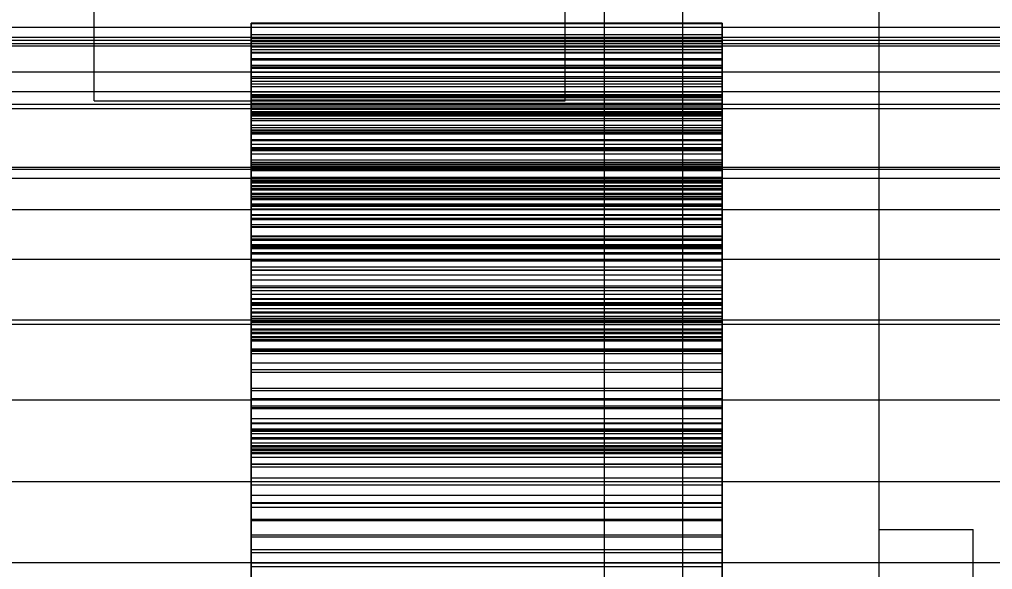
# Model space of a CAD drawing. Header units: millimetres. Extents: x -2500 to 58855, y -53268 to 6837.
# Drawn here: x 540.5 to 664.5, y -33804.7 to -33734.6 of the extents above; entities that cross this region are included whole.
import ezdxf

# ---------------------------------------------------------------- set-up
doc = ezdxf.new("R2010")
doc.units = ezdxf.units.MM
for name, color, linetype, lineweight in [('COTAS_O', 1, 'Continuous', 0), ('frontal_briquetadora', 7, 'Continuous', 0), ('frontal_mezcladora', 7, 'Continuous', 0), ('frontal_secador', 7, 'Continuous', 0)]:
    doc.layers.add(name, color=color, linetype=linetype, lineweight=lineweight)
doc.dimstyles.new('R19_100', dxfattribs={"dimtxt": 250, "dimasz": 150, "dimexe": 150, "dimexo": 80, "dimgap": 100, "dimtad": 1, "dimtih": 1, "dimtoh": 1, "dimdsep": 46, "dimcen": 0.09, "dimadec": 0, "dimazin": 0, "dimtfac": 1, "dimtdec": 4, "dimtofl": 0, "dimtmove": 0, "dimatfit": 3, "dimfxl": 1, "dimtolj": 1, "dimtzin": 0, "dimarcsym": 0})

# ---------------------------------------------------------------- blocks, each defined once
blk = doc.blocks.new('*D39')
at = {"layer": 'COTAS_O', "color": 0, "lineweight": -2, "transparency": 16777216}
for p, q in [((-1725, -34320), (-1725, -33550)), ((1725, -34320), (1725, -33550)), ((-1575, -33700), (1575, -33700))]:
    blk.add_line(p, q, dxfattribs=at)
at = {"layer": 'COTAS_O', "color": 0, "transparency": 16777216}
for points in [[(-1575, -33675), (-1575, -33725), (-1725, -33700)], [(1575, -33675), (1575, -33725), (1725, -33700)]]:
    blk.add_solid(points, dxfattribs=at)
at = {"layer": 'Defpoints', "color": 0, "transparency": 16777216}
for p in [(1725, -33700), (-1725, -34400), (1725, -34400)]:
    blk.add_point(p, dxfattribs=at)

msp = doc.modelspace()

# ---------------------------------------------------------------- linework, layer by layer
at = {"layer": 'frontal_briquetadora'}
for p, q in [((570, -33737.351), (570, -33735.082)), ((630, -33735.082), (570, -33735.082)), ((570, -33735.082), (570, -33735.179)), ((630, -33735.179), (570, -33735.179)), ((570, -33735.179), (570, -33737.484)), ((630, -33737.351), (630, -33735.082)), ((630, -33735.082), (630, -33735.179)), ((630, -33735.179), (630, -33737.484)), ((570, -33738.497), (570, -33736.551)), ((630, -33736.551), (570, -33736.551)), ((570, -33736.551), (570, -33738.15)), ((570, -33738.815), (570, -33737.026)), ((630, -33737.026), (570, -33737.026)), ((570, -33737.026), (570, -33738.924)), ((630, -33738.497), (630, -33736.551)), ((630, -33736.551), (630, -33738.15)), ((630, -33738.815), (630, -33737.026)), ((630, -33737.026), (630, -33738.924)), ((570, -33739.636), (570, -33737.351)), ((630, -33737.351), (570, -33737.351)), ((630, -33737.484), (570, -33737.484)), ((570, -33737.484), (570, -33739.8)), ((630, -33738.15), (570, -33738.15)), ((570, -33738.15), (570, -33740.677)), ((570, -33740.487), (570, -33738.497)), ((630, -33738.497), (570, -33738.497)), ((630, -33739.636), (630, -33737.351)), ((630, -33737.484), (630, -33739.8)), ((630, -33738.15), (630, -33740.677)), ((630, -33740.487), (630, -33738.497)), ((570, -33741.363), (570, -33738.815)), ((630, -33738.815), (570, -33738.815)), ((630, -33738.924), (570, -33738.924)), ((570, -33738.924), (570, -33740.87)), ((570, -33741.93), (570, -33739.636)), ((630, -33739.636), (570, -33739.636)), ((630, -33741.363), (630, -33738.815)), ((630, -33738.924), (630, -33740.87)), ((630, -33741.93), (630, -33739.636)), ((630, -33739.8), (570, -33739.8)), ((570, -33739.8), (570, -33742.123)), ((570, -33742.516), (570, -33740.487)), ((630, -33740.487), (570, -33740.487)), ((630, -33740.677), (570, -33740.677)), ((570, -33740.677), (570, -33743.186)), ((630, -33740.87), (570, -33740.87)), ((570, -33740.87), (570, -33742.858)), ((630, -33739.8), (630, -33742.123)), ((630, -33742.516), (630, -33740.487)), ((630, -33740.677), (630, -33743.186)), ((630, -33740.87), (630, -33742.858)), ((570, -33743.89), (570, -33741.363)), ((630, -33741.363), (570, -33741.363)), ((570, -33744.23), (570, -33741.93)), ((630, -33741.93), (570, -33741.93)), ((630, -33742.123), (570, -33742.123)), ((570, -33742.123), (570, -33744.446)), ((630, -33743.89), (630, -33741.363)), ((630, -33744.23), (630, -33741.93)), ((630, -33742.123), (630, -33744.446)), ((570, -33744.58), (570, -33742.516)), ((630, -33742.516), (570, -33742.516)), ((570, -33742.858), (570, -33744.886)), ((570, -33746.078), (570, -33742.862)), ((630, -33742.862), (570, -33742.862)), ((570, -33742.862), (570, -33744.352)), ((630, -33743.186), (570, -33743.186)), ((570, -33743.186), (570, -33745.672)), ((630, -33744.58), (630, -33742.516)), ((630, -33742.858), (630, -33744.886)), ((630, -33746.078), (630, -33742.862)), ((630, -33742.862), (630, -33744.352)), ((630, -33743.186), (630, -33745.672)), ((570, -33745.318), (570, -33743.885)), ((630, -33743.885), (570, -33743.885)), ((570, -33743.885), (570, -33747.277)), ((570, -33746.39), (570, -33743.89)), ((570, -33746.528), (570, -33744.23)), ((630, -33744.23), (570, -33744.23)), ((630, -33744.352), (570, -33744.352)), ((570, -33744.352), (570, -33745.915)), ((630, -33744.446), (570, -33744.446)), ((570, -33744.446), (570, -33746.764)), ((570, -33746.676), (570, -33744.58)), ((630, -33744.58), (570, -33744.58)), ((630, -33745.318), (630, -33743.885)), ((630, -33743.885), (630, -33747.277)), ((630, -33746.39), (630, -33743.89)), ((630, -33746.528), (630, -33744.23)), ((630, -33744.352), (630, -33745.915)), ((630, -33744.446), (630, -33746.764)), ((630, -33746.676), (630, -33744.58)), ((630, -33744.886), (570, -33744.886)), ((570, -33744.886), (570, -33746.95)), ((570, -33746.827), (570, -33745.318)), ((630, -33745.318), (570, -33745.318)), ((630, -33745.672), (570, -33745.672)), ((570, -33745.672), (570, -33748.127)), ((630, -33745.915), (570, -33745.915)), ((570, -33745.915), (570, -33747.548)), ((630, -33744.886), (630, -33746.95)), ((630, -33746.827), (630, -33745.318)), ((630, -33745.672), (630, -33748.127)), ((630, -33745.915), (630, -33747.548)), ((570, -33748.735), (570, -33746.078)), ((630, -33746.078), (570, -33746.078)), ((570, -33748.856), (570, -33746.39)), ((630, -33746.39), (570, -33746.39)), ((570, -33748.819), (570, -33746.528)), ((630, -33746.528), (570, -33746.528)), ((570, -33748.801), (570, -33746.676)), ((630, -33746.676), (570, -33746.676)), ((630, -33746.764), (570, -33746.764)), ((570, -33746.764), (570, -33749.07)), ((570, -33748.409), (570, -33746.827)), ((630, -33746.827), (570, -33746.827)), ((630, -33746.95), (570, -33746.95)), ((570, -33746.95), (570, -33749.047)), ((630, -33748.735), (630, -33746.078)), ((630, -33748.856), (630, -33746.39)), ((630, -33748.819), (630, -33746.528)), ((630, -33748.801), (630, -33746.676)), ((630, -33746.764), (630, -33749.07)), ((630, -33748.409), (630, -33746.827)), ((630, -33746.95), (630, -33749.047)), ((630, -33747.277), (570, -33747.277)), ((570, -33747.277), (570, -33749.94)), ((630, -33747.548), (570, -33747.548)), ((570, -33747.548), (570, -33749.25)), ((630, -33748.127), (570, -33748.127)), ((570, -33748.127), (570, -33750.545)), ((570, -33750.064), (570, -33748.409)), ((630, -33748.409), (570, -33748.409)), ((630, -33747.277), (630, -33749.94)), ((630, -33747.548), (630, -33749.25)), ((630, -33748.127), (630, -33750.545)), ((630, -33750.064), (630, -33748.409)), ((570, -33751.343), (570, -33748.735)), ((630, -33748.735), (570, -33748.735)), ((570, -33750.953), (570, -33748.801)), ((630, -33748.801), (570, -33748.801)), ((570, -33751.095), (570, -33748.819)), ((630, -33748.819), (570, -33748.819)), ((570, -33751.279), (570, -33748.856)), ((630, -33748.856), (570, -33748.856)), ((630, -33749.047), (570, -33749.047)), ((570, -33749.047), (570, -33751.177)), ((630, -33749.07), (570, -33749.07)), ((570, -33749.07), (570, -33751.356)), ((630, -33749.25), (570, -33749.25)), ((570, -33749.25), (570, -33751.02)), ((630, -33751.343), (630, -33748.735)), ((630, -33750.953), (630, -33748.801)), ((630, -33751.095), (630, -33748.819)), ((630, -33751.279), (630, -33748.856)), ((630, -33749.047), (630, -33751.177)), ((630, -33749.07), (630, -33751.356)), ((630, -33749.25), (630, -33751.02)), ((630, -33749.94), (570, -33749.94)), ((570, -33749.94), (570, -33752.551)), ((570, -33751.79), (570, -33750.064)), ((630, -33750.064), (570, -33750.064)), ((630, -33750.545), (570, -33750.545)), ((570, -33750.545), (570, -33752.915)), ((630, -33749.94), (630, -33752.551)), ((630, -33751.79), (630, -33750.064)), ((630, -33750.545), (630, -33752.915)), ((570, -33753.136), (570, -33750.953)), ((630, -33750.953), (570, -33750.953)), ((630, -33751.02), (570, -33751.02)), ((570, -33751.02), (570, -33752.857)), ((570, -33753.342), (570, -33751.095)), ((630, -33751.095), (570, -33751.095)), ((630, -33751.177), (570, -33751.177)), ((570, -33751.177), (570, -33753.345)), ((570, -33753.651), (570, -33751.279)), ((630, -33751.279), (570, -33751.279)), ((570, -33753.895), (570, -33751.343)), ((630, -33751.343), (570, -33751.343)), ((630, -33751.356), (570, -33751.356)), ((570, -33751.356), (570, -33753.604)), ((570, -33753.588), (570, -33751.79)), ((630, -33751.79), (570, -33751.79)), ((630, -33753.136), (630, -33750.953)), ((630, -33751.02), (630, -33752.857)), ((630, -33753.342), (630, -33751.095)), ((630, -33751.177), (630, -33753.345)), ((630, -33753.651), (630, -33751.279)), ((630, -33753.895), (630, -33751.343)), ((630, -33751.356), (630, -33753.604)), ((630, -33753.588), (630, -33751.79)), ((630, -33752.551), (570, -33752.551)), ((570, -33752.551), (570, -33755.103)), ((630, -33752.857), (570, -33752.857)), ((570, -33752.857), (570, -33754.768)), ((630, -33752.915), (570, -33752.915)), ((570, -33752.915), (570, -33755.223)), ((570, -33763.445), (570, -33753.136)), ((630, -33753.136), (570, -33753.136)), ((570, -33763.625), (570, -33753.342)), ((630, -33753.342), (570, -33753.342)), ((630, -33753.345), (570, -33753.345)), ((570, -33753.345), (570, -33763.628)), ((630, -33752.551), (630, -33755.103)), ((630, -33752.857), (630, -33754.768)), ((630, -33752.915), (630, -33755.223)), ((630, -33763.445), (630, -33753.136)), ((630, -33763.625), (630, -33753.342)), ((630, -33753.345), (630, -33763.628)), ((570, -33755.465), (570, -33753.588)), ((630, -33753.588), (570, -33753.588)), ((630, -33753.604), (570, -33753.604)), ((570, -33753.604), (570, -33763.854)), ((570, -33755.955), (570, -33753.651)), ((630, -33753.651), (570, -33753.651)), ((570, -33754.755), (570, -33753.796)), ((630, -33753.796), (570, -33753.796)), ((570, -33753.796), (570, -33758.467)), ((570, -33756.383), (570, -33753.895)), ((630, -33753.895), (570, -33753.895)), ((630, -33755.465), (630, -33753.588)), ((630, -33753.604), (630, -33763.854)), ((630, -33755.955), (630, -33753.651)), ((630, -33754.755), (630, -33753.796)), ((630, -33753.796), (630, -33758.467)), ((630, -33756.383), (630, -33753.895)), ((570, -33755.813), (570, -33754.755)), ((630, -33754.755), (570, -33754.755)), ((630, -33754.768), (570, -33754.768)), ((570, -33754.768), (570, -33756.775)), ((630, -33755.103), (570, -33755.103)), ((570, -33755.103), (570, -33757.587)), ((630, -33755.223), (570, -33755.223)), ((570, -33755.223), (570, -33757.435)), ((570, -33760.14), (570, -33755.316)), ((630, -33755.316), (570, -33755.316)), ((570, -33755.316), (570, -33756.211)), ((570, -33757.446), (570, -33755.465)), ((630, -33755.465), (570, -33755.465)), ((570, -33756.969), (570, -33755.813)), ((630, -33755.813), (570, -33755.813)), ((630, -33755.813), (630, -33754.755)), ((630, -33754.768), (630, -33756.775)), ((630, -33755.103), (630, -33757.587)), ((630, -33755.223), (630, -33757.435)), ((630, -33760.14), (630, -33755.316)), ((630, -33755.316), (630, -33756.211)), ((630, -33757.446), (630, -33755.465)), ((630, -33756.969), (630, -33755.813)), ((570, -33758.156), (570, -33755.955)), ((630, -33755.955), (570, -33755.955)), ((630, -33756.211), (570, -33756.211)), ((570, -33756.211), (570, -33757.207)), ((570, -33758.799), (570, -33756.383)), ((630, -33756.383), (570, -33756.383)), ((630, -33756.775), (570, -33756.775)), ((570, -33756.775), (570, -33766.626)), ((570, -33758.223), (570, -33756.969)), ((630, -33756.969), (570, -33756.969)), ((630, -33758.156), (630, -33755.955)), ((630, -33756.211), (630, -33757.207)), ((630, -33758.799), (630, -33756.383)), ((630, -33756.775), (630, -33766.626)), ((630, -33758.223), (630, -33756.969)), ((630, -33757.207), (570, -33757.207)), ((570, -33757.207), (570, -33758.305)), ((630, -33757.435), (570, -33757.435)), ((570, -33757.435), (570, -33767.203)), ((570, -33767.213), (570, -33757.446)), ((630, -33757.446), (570, -33757.446)), ((630, -33757.587), (570, -33757.587)), ((570, -33757.587), (570, -33759.995)), ((570, -33767.834), (570, -33758.156)), ((630, -33758.156), (570, -33758.156)), ((570, -33759.577), (570, -33758.223)), ((630, -33758.223), (570, -33758.223)), ((630, -33758.305), (570, -33758.305)), ((570, -33758.305), (570, -33759.503)), ((630, -33757.207), (630, -33758.305)), ((630, -33757.435), (630, -33767.203)), ((630, -33767.213), (630, -33757.446)), ((630, -33757.587), (630, -33759.995)), ((630, -33767.834), (630, -33758.156)), ((630, -33759.577), (630, -33758.223)), ((630, -33758.305), (630, -33759.503)), ((630, -33758.467), (570, -33758.467)), ((570, -33758.467), (570, -33761.121)), ((570, -33761.129), (570, -33758.799)), ((630, -33758.799), (570, -33758.799)), ((630, -33759.503), (570, -33759.503)), ((570, -33759.503), (570, -33760.805)), ((570, -33761.034), (570, -33759.577)), ((630, -33759.577), (570, -33759.577)), ((630, -33758.467), (630, -33761.121)), ((630, -33761.129), (630, -33758.799)), ((630, -33759.503), (630, -33760.805)), ((630, -33761.034), (630, -33759.577)), ((630, -33759.995), (570, -33759.995)), ((570, -33759.995), (570, -33762.313)), ((570, -33762.785), (570, -33760.14)), ((630, -33760.14), (570, -33760.14)), ((630, -33760.805), (570, -33760.805)), ((570, -33760.805), (570, -33762.214)), ((630, -33759.995), (630, -33762.313)), ((630, -33762.785), (630, -33760.14)), ((630, -33760.805), (630, -33762.214)), ((570, -33762.608), (570, -33761.034)), ((630, -33761.034), (570, -33761.034)), ((630, -33761.121), (570, -33761.121)), ((570, -33761.121), (570, -33763.697)), ((570, -33763.354), (570, -33761.129)), ((630, -33761.129), (570, -33761.129)), ((630, -33762.608), (630, -33761.034)), ((630, -33761.121), (630, -33763.697)), ((630, -33763.354), (630, -33761.129)), ((630, -33762.214), (570, -33762.214)), ((570, -33762.214), (570, -33763.743)), ((630, -33762.313), (570, -33762.313)), ((570, -33762.313), (570, -33764.521)), ((570, -33764.34), (570, -33762.608)), ((630, -33762.608), (570, -33762.608)), ((570, -33765.349), (570, -33762.785)), ((630, -33762.785), (570, -33762.785)), ((630, -33762.214), (630, -33763.743)), ((630, -33762.313), (630, -33764.521)), ((630, -33764.34), (630, -33762.608)), ((630, -33765.349), (630, -33762.785)), ((570, -33765.421), (570, -33763.354)), ((630, -33763.354), (570, -33763.354)), ((570, -33763.628), (570, -33763.445)), ((630, -33763.445), (570, -33763.445)), ((570, -33766.626), (570, -33763.625)), ((630, -33763.625), (570, -33763.625)), ((630, -33763.697), (570, -33763.697)), ((570, -33763.697), (570, -33766.188)), ((630, -33763.743), (570, -33763.743)), ((570, -33763.743), (570, -33765.438)), ((630, -33763.854), (570, -33763.854)), ((570, -33763.854), (570, -33767.213)), ((570, -33773.239), (570, -33764.34)), ((630, -33764.34), (570, -33764.34)), ((630, -33764.521), (570, -33764.521)), ((570, -33764.521), (570, -33766.564)), ((630, -33765.421), (630, -33763.354)), ((630, -33763.628), (630, -33763.445)), ((630, -33766.626), (630, -33763.625)), ((630, -33763.697), (630, -33766.188)), ((630, -33763.743), (630, -33765.438)), ((630, -33763.854), (630, -33767.213)), ((630, -33773.239), (630, -33764.34)), ((630, -33764.521), (630, -33766.564)), ((570, -33767.824), (570, -33765.349)), ((630, -33765.349), (570, -33765.349)), ((570, -33774.184), (570, -33765.421)), ((630, -33765.421), (570, -33765.421)), ((630, -33765.438), (570, -33765.438)), ((570, -33765.438), (570, -33774.199)), ((630, -33767.824), (630, -33765.349)), ((630, -33774.184), (630, -33765.421)), ((630, -33765.438), (630, -33774.199)), ((630, -33766.188), (570, -33766.188)), ((570, -33766.188), (570, -33768.584)), ((630, -33766.564), (570, -33766.564)), ((570, -33766.564), (570, -33775.184)), ((630, -33766.626), (570, -33766.626)), ((630, -33766.188), (630, -33768.584)), ((630, -33766.564), (630, -33775.184)), ((630, -33767.203), (570, -33767.203)), ((570, -33767.203), (570, -33773.239)), ((630, -33767.213), (570, -33767.213)), ((570, -33770.203), (570, -33767.824)), ((630, -33767.824), (570, -33767.824)), ((570, -33774.199), (570, -33767.834)), ((630, -33767.834), (570, -33767.834)), ((630, -33767.203), (630, -33773.239)), ((630, -33770.203), (630, -33767.824)), ((630, -33774.199), (630, -33767.834)), ((630, -33768.584), (570, -33768.584)), ((570, -33768.584), (570, -33770.877)), ((570, -33774.696), (570, -33768.804)), ((630, -33768.804), (570, -33768.804)), ((570, -33768.804), (570, -33769.183)), ((630, -33769.183), (570, -33769.183)), ((570, -33769.183), (570, -33769.684)), ((630, -33768.584), (630, -33770.877)), ((630, -33774.696), (630, -33768.804)), ((630, -33768.804), (630, -33769.183)), ((630, -33769.183), (630, -33769.684)), ((630, -33769.684), (570, -33769.684)), ((570, -33769.684), (570, -33770.305)), ((570, -33772.474), (570, -33770.203)), ((630, -33770.203), (570, -33770.203)), ((630, -33770.305), (570, -33770.305)), ((570, -33770.305), (570, -33771.048)), ((570, -33771.057), (570, -33770.745)), ((630, -33770.745), (570, -33770.745)), ((570, -33770.745), (570, -33776.759)), ((630, -33769.684), (630, -33770.305)), ((630, -33772.474), (630, -33770.203)), ((630, -33770.305), (630, -33771.048)), ((630, -33771.057), (630, -33770.745)), ((630, -33770.745), (630, -33776.759)), ((630, -33770.877), (570, -33770.877)), ((570, -33770.877), (570, -33773.05)), ((630, -33771.048), (570, -33771.048)), ((570, -33771.048), (570, -33771.918)), ((570, -33771.491), (570, -33771.057)), ((630, -33771.057), (570, -33771.057)), ((570, -33772.048), (570, -33771.491)), ((630, -33771.491), (570, -33771.491)), ((630, -33771.918), (570, -33771.918)), ((570, -33771.918), (570, -33772.923)), ((630, -33770.877), (630, -33773.05)), ((630, -33771.048), (630, -33771.918)), ((630, -33771.491), (630, -33771.057)), ((630, -33772.048), (630, -33771.491)), ((630, -33771.918), (630, -33772.923)), ((570, -33772.731), (570, -33772.048)), ((630, -33772.048), (570, -33772.048)), ((570, -33774.622), (570, -33772.474)), ((630, -33772.474), (570, -33772.474)), ((570, -33773.542), (570, -33772.731)), ((630, -33772.731), (570, -33772.731)), ((630, -33772.923), (570, -33772.923)), ((570, -33772.923), (570, -33774.08)), ((630, -33773.05), (570, -33773.05)), ((570, -33773.05), (570, -33775.08)), ((630, -33772.731), (630, -33772.048)), ((630, -33774.622), (630, -33772.474)), ((630, -33773.542), (630, -33772.731)), ((630, -33772.923), (630, -33774.08)), ((630, -33773.05), (630, -33775.08)), ((630, -33773.239), (570, -33773.239)), ((570, -33774.492), (570, -33773.542)), ((630, -33773.542), (570, -33773.542)), ((630, -33774.08), (570, -33774.08)), ((570, -33774.08), (570, -33775.45)), ((570, -33782.95), (570, -33774.184)), ((630, -33774.184), (570, -33774.184)), ((630, -33774.199), (570, -33774.199)), ((630, -33774.492), (630, -33773.542)), ((630, -33774.08), (630, -33775.45)), ((630, -33782.95), (630, -33774.184)), ((570, -33775.597), (570, -33774.492)), ((630, -33774.492), (570, -33774.492)), ((570, -33776.623), (570, -33774.622)), ((630, -33774.622), (570, -33774.622)), ((570, -33777.214), (570, -33774.696)), ((630, -33774.696), (570, -33774.696)), ((630, -33775.08), (570, -33775.08)), ((570, -33775.08), (570, -33776.898)), ((630, -33775.184), (570, -33775.184)), ((570, -33775.184), (570, -33784.236)), ((630, -33775.45), (570, -33775.45)), ((570, -33775.45), (570, -33782.95)), ((570, -33776.921), (570, -33775.597)), ((630, -33775.597), (570, -33775.597)), ((630, -33775.597), (630, -33774.492)), ((630, -33776.623), (630, -33774.622)), ((630, -33777.214), (630, -33774.696)), ((630, -33775.08), (630, -33776.898)), ((630, -33775.184), (630, -33784.236)), ((630, -33775.45), (630, -33782.95)), ((630, -33776.921), (630, -33775.597)), ((570, -33778.406), (570, -33776.623)), ((630, -33776.623), (570, -33776.623)), ((630, -33776.759), (570, -33776.759)), ((570, -33776.759), (570, -33779.254)), ((630, -33776.898), (570, -33776.898)), ((570, -33776.898), (570, -33784.217)), ((570, -33784.236), (570, -33776.921)), ((630, -33776.921), (570, -33776.921)), ((630, -33778.406), (630, -33776.623)), ((630, -33776.759), (630, -33779.254)), ((630, -33776.898), (630, -33784.217)), ((630, -33784.236), (630, -33776.921)), ((570, -33779.629), (570, -33777.214)), ((630, -33777.214), (570, -33777.214)), ((630, -33779.629), (630, -33777.214)), ((570, -33785.535), (570, -33778.406)), ((630, -33778.406), (570, -33778.406)), ((630, -33779.254), (570, -33779.254)), ((570, -33779.254), (570, -33781.642)), ((630, -33785.535), (630, -33778.406)), ((630, -33779.254), (630, -33781.642)), ((570, -33781.933), (570, -33779.629)), ((630, -33779.629), (570, -33779.629)), ((630, -33781.933), (630, -33779.629)), ((630, -33781.642), (570, -33781.642)), ((570, -33781.642), (570, -33783.917)), ((630, -33781.642), (630, -33783.917)), ((570, -33784.118), (570, -33781.933)), ((630, -33781.933), (570, -33781.933)), ((630, -33782.95), (570, -33782.95)), ((630, -33784.118), (630, -33781.933)), ((630, -33783.917), (570, -33783.917)), ((570, -33783.917), (570, -33786.071)), ((570, -33786.172), (570, -33784.118)), ((630, -33784.118), (570, -33784.118)), ((570, -33784.217), (570, -33795.275)), ((630, -33784.217), (570, -33784.217)), ((630, -33784.236), (570, -33784.236)), ((630, -33783.917), (630, -33786.071)), ((630, -33786.172), (630, -33784.118)), ((630, -33784.217), (630, -33795.275)), ((570, -33796.822), (570, -33785.535)), ((630, -33785.535), (570, -33785.535)), ((630, -33796.822), (630, -33785.535)), ((630, -33786.071), (570, -33786.071)), ((570, -33786.071), (570, -33788.091)), ((570, -33788.08), (570, -33786.172)), ((630, -33786.172), (570, -33786.172)), ((570, -33786.887), (570, -33786.832)), ((630, -33786.832), (570, -33786.832)), ((570, -33786.832), (570, -33786.915)), ((630, -33786.071), (630, -33788.091)), ((630, -33788.08), (630, -33786.172)), ((630, -33786.887), (630, -33786.832)), ((630, -33786.832), (630, -33786.915)), ((570, -33787.082), (570, -33786.887)), ((630, -33786.887), (570, -33786.887)), ((630, -33786.915), (570, -33786.915)), ((570, -33786.915), (570, -33787.133)), ((570, -33787.426), (570, -33787.082)), ((630, -33787.082), (570, -33787.082)), ((630, -33787.133), (570, -33787.133)), ((570, -33787.133), (570, -33793.952)), ((570, -33787.927), (570, -33787.426)), ((630, -33787.426), (570, -33787.426)), ((570, -33788.61), (570, -33787.927)), ((630, -33787.927), (570, -33787.927)), ((570, -33789.813), (570, -33788.08)), ((630, -33788.08), (570, -33788.08)), ((630, -33788.091), (570, -33788.091)), ((570, -33788.091), (570, -33789.962)), ((630, -33787.082), (630, -33786.887)), ((630, -33786.915), (630, -33787.133)), ((630, -33787.426), (630, -33787.082)), ((630, -33787.133), (630, -33793.952)), ((630, -33787.927), (630, -33787.426)), ((630, -33788.61), (630, -33787.927)), ((630, -33789.813), (630, -33788.08)), ((630, -33788.091), (630, -33789.962)), ((570, -33789.548), (570, -33788.61)), ((630, -33788.61), (570, -33788.61)), ((570, -33788.962), (570, -33788.951)), ((630, -33788.951), (570, -33788.951)), ((570, -33788.951), (570, -33789.083)), ((570, -33789.112), (570, -33788.962)), ((630, -33788.962), (570, -33788.962)), ((630, -33789.083), (570, -33789.083)), ((570, -33789.083), (570, -33789.364)), ((570, -33789.398), (570, -33789.112)), ((630, -33789.112), (570, -33789.112)), ((630, -33789.548), (630, -33788.61)), ((630, -33788.962), (630, -33788.951)), ((630, -33788.951), (630, -33789.083)), ((630, -33789.112), (630, -33788.962)), ((630, -33789.083), (630, -33789.364)), ((630, -33789.398), (630, -33789.112)), ((630, -33789.364), (570, -33789.364)), ((570, -33789.364), (570, -33789.806)), ((570, -33796.302), (570, -33789.398)), ((630, -33789.398), (570, -33789.398)), ((570, -33795.275), (570, -33789.548)), ((630, -33789.548), (570, -33789.548)), ((570, -33789.806), (570, -33790.432)), ((570, -33791.291), (570, -33789.813)), ((630, -33789.813), (570, -33789.813)), ((630, -33789.962), (570, -33789.962)), ((570, -33789.962), (570, -33791.655)), ((630, -33790.432), (570, -33790.432)), ((570, -33790.432), (570, -33791.318)), ((630, -33789.364), (630, -33789.806)), ((630, -33796.302), (630, -33789.398)), ((630, -33795.275), (630, -33789.548)), ((630, -33789.806), (630, -33790.432)), ((630, -33791.291), (630, -33789.813)), ((630, -33789.962), (630, -33791.655)), ((630, -33790.432), (630, -33791.318)), ((570, -33796.798), (570, -33791.291)), ((630, -33791.291), (570, -33791.291)), ((630, -33791.318), (570, -33791.318)), ((570, -33791.318), (570, -33796.822)), ((630, -33791.655), (570, -33791.655)), ((570, -33791.655), (570, -33793.089)), ((630, -33796.798), (630, -33791.291)), ((630, -33791.318), (630, -33796.822)), ((630, -33791.655), (630, -33793.089)), ((630, -33793.089), (570, -33793.089)), ((570, -33793.089), (570, -33798.37)), ((630, -33793.952), (570, -33793.952)), ((570, -33793.952), (570, -33796.208)), ((630, -33793.089), (630, -33798.37)), ((630, -33793.952), (630, -33796.208)), ((630, -33795.275), (570, -33795.275)), ((630, -33796.208), (570, -33796.208)), ((570, -33796.208), (570, -33798.34)), ((570, -33798.52), (570, -33796.302)), ((630, -33796.302), (570, -33796.302)), ((630, -33796.208), (630, -33798.34)), ((630, -33798.52), (630, -33796.302)), ((570, -33809.593), (570, -33796.798)), ((630, -33796.798), (570, -33796.798)), ((630, -33796.822), (570, -33796.822)), ((630, -33809.593), (630, -33796.798)), ((630, -33798.34), (570, -33798.34)), ((570, -33798.34), (570, -33800.342)), ((630, -33798.37), (570, -33798.37)), ((570, -33798.37), (570, -33811.324)), ((570, -33800.613), (570, -33798.52)), ((630, -33798.52), (570, -33798.52)), ((630, -33798.34), (630, -33800.342)), ((630, -33798.37), (630, -33811.324)), ((630, -33800.613), (630, -33798.52)), ((630, -33800.342), (570, -33800.342)), ((570, -33800.342), (570, -33802.206)), ((630, -33800.342), (630, -33802.206)), ((570, -33802.574), (570, -33800.613)), ((630, -33800.613), (570, -33800.613)), ((630, -33802.574), (630, -33800.613)), ((630, -33802.206), (570, -33802.206)), ((570, -33802.206), (570, -33803.919)), ((570, -33804.394), (570, -33802.574)), ((630, -33802.574), (570, -33802.574)), ((630, -33802.206), (630, -33803.919)), ((630, -33804.394), (630, -33802.574)), ((630, -33803.919), (570, -33803.919)), ((570, -33803.919), (570, -33805.465)), ((630, -33803.919), (630, -33805.465)), ((570, -33806.062), (570, -33804.394)), ((630, -33804.394), (570, -33804.394)), ((630, -33806.062), (630, -33804.394))]:
    msp.add_line(p, q, dxfattribs=at)
at = {"layer": 'frontal_mezcladora'}
for p, q in [((625, -34725), (625, -33700)), ((650, -34725), (650, -33700)), ((550, -33745), (550, -33725)), ((610, -33745), (610, -33725)), ((615, -34760), (615, -33730)), ((625, -34725), (625, -33730)), ((650, -34760), (650, -33730)), ((550, -33745), (610, -33745)), ((650, -33810), (650, -33799.608)), ((650, -33799.608), (662, -33799.608)), ((662, -33810), (662, -33799.608))]:
    msp.add_line(p, q, dxfattribs=at)
at = {"layer": 'frontal_secador'}
for p, q in [((1320, -33735.657), (-1320, -33735.657)), ((1320, -33736.928), (-1320, -33736.928)), ((1320, -33737.727), (-1320, -33737.727)), ((1320, -33738), (-1320, -33738)), ((1250, -33737.285), (-1250, -33737.285)), ((1250, -33738), (-1250, -33738)), ((1250, -33741.314), (-1250, -33741.314)), ((1250, -33743.856), (-1250, -33743.856)), ((1250, -33745.455), (-1250, -33745.455)), ((1250, -33746), (-1250, -33746)), ((1360, -33753.5), (-1360, -33753.5)), ((1250, -33753.75), (-1250, -33753.75)), ((1360, -33754.863), (-1360, -33754.863)), ((1360, -33758.859), (-1360, -33758.859)), ((1360, -33765.216), (-1360, -33765.216)), ((1250, -33772.924), (-1250, -33772.924)), ((1360, -33773.5), (-1360, -33773.5)), ((1360, -33783.147), (-1360, -33783.147)), ((-1360, -33793.5), (1360, -33793.5)), ((-1250, -33793.5), (1250, -33793.5)), ((1360, -33803.853), (-1360, -33803.853))]:
    msp.add_line(p, q, dxfattribs=at)

# ---------------------------------------------------------------- dimensions: what is measured, and where the dimension line sits
at = {"layer": 'COTAS_O'}
dim = msp.add_aligned_dim(p1=(-1725, -34400), p2=(1725, -34400), distance=700, text='<> O', dimstyle='R19_100', dxfattribs=at)
dim.commit()
dim.dimension.update_dxf_attribs({"geometry": '*D39', "text_midpoint": (0, -33700)})

doc.saveas('drawing.dxf')
